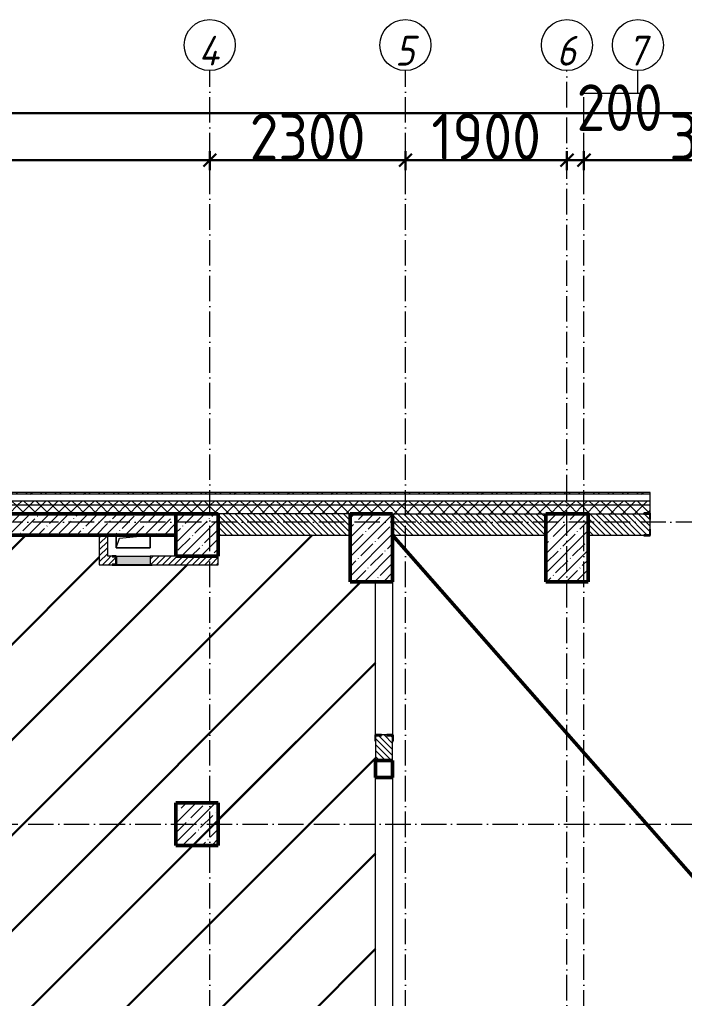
# Model space of a CAD drawing. Header units: millimetres. Extents: x -17017 to 628417, y -109036 to 199237.
# Drawn here: x 526723 to 534541, y -10535 to 977 of the extents above; entities that cross this region are included whole.
import ezdxf

# ---------------------------------------------------------------- set-up
doc = ezdxf.new("R2010")
doc.units = ezdxf.units.MM
doc.linetypes.add('50_200_ШТРИХ_1Т_ш5_п1_п1_', pattern=[700, 500, -100, 0, -100])
for name, color, linetype, lineweight in [('A-____-____-DIMS', 7, 'Continuous', 9), ('A-DETL-____-OTLN-1', 7, 'Continuous', 50), ('A-FLOR-____-OTLN', 7, 'Continuous', 9), ('A-GENM-____-MCUT', 7, 'Continuous', 25), ('A-GENM-____-OTLN', 7, 'Continuous', 9), ('A-GENM-____-OTLN-1', 7, 'Continuous', 25), ('A-GLAZ-____-OTLN', 7, 'Continuous', 9), ('A-WALL-____-MCUT', 7, 'Continuous', 13), ('A-WALL-____-MCUT-1', 7, 'Continuous', 9), ('A-WALL-____-MCUT-2', 7, 'Continuous', 50), ('A-WALL-____-PATT-1', 7, 'Continuous', 9), ('A-WALL-FNSH-MCUT-1', 7, 'Continuous', 9), ('I-WALL-____-OTLN', 7, 'Continuous', 9), ('S-COLS-____-MCUT', 7, 'Continuous', 50), ('S-COLS-____-OTLN', 7, 'Continuous', 9), ('S-GRID-____-IDEN', 7, 'Continuous', 9), ('S-GRID-____-OTLN', 7, 'Continuous', 9), ('S-GRID-____-OTLN-1', 7, '50_200_ШТРИХ_1Т_ш5_п1_п1_', 9), ('стяжа', 7, 'Continuous', 30)]:
    doc.layers.add(name, color=color, linetype=linetype, lineweight=lineweight)
doc.layers.add('A-GLAZ-____-OTLN-1', color=7, linetype='Continuous', lineweight=9, true_color=0xc0c0c0)
doc.styles.add('ISOCPEUR_I_9', font='isocpeui.ttf', dxfattribs={"width": 0.9, "height": 250})
doc.styles.add('СПДС', font='isocpeur.ttf', dxfattribs={"width": 0.9})
doc.dimstyles.new('ISO-2_5_0_9К_БОЛЬШОЙ_ОСИ', dxfattribs={"dimscale": 304.8, "dimtxt": 248.995294, "dimasz": 0.492126, "dimexe": 0.393701, "dimexo": 0, "dimgap": 0, "dimtad": 1, "dimdec": 0, "dimzin": 0, "dimdsep": 46, "dimtxsty": 'ISOCPEUR_I_9', "dimblk1": 'OBLIQUE', "dimblk2": 'OBLIQUE', "dimsah": 1, "dimcen": 0.09, "dimdle": 0.393701, "dimazin": 0, "dimtfac": 1, "dimtdec": 4, "dimtix": 1, "dimtmove": 0, "dimatfit": 3, "dimfxl": 1, "dimtvp": 1, "dimtolj": 1, "dimtzin": 0, "dimarcsym": 2})
doc.dimstyles.new('ISO-2_5_0_9К_БОЛЬШОЙ_ОСИ_1', dxfattribs={"dimscale": 304.8, "dimtxt": 248.995294, "dimasz": 0.492126, "dimexe": 0.393701, "dimexo": 0, "dimgap": 0, "dimtad": 1, "dimdec": 0, "dimzin": 0, "dimdsep": 46, "dimtxsty": 'ISOCPEUR_I_9', "dimblk1": 'OBLIQUE', "dimblk2": 'OBLIQUE', "dimsah": 1, "dimcen": 0.09, "dimdle": 0.393701, "dimazin": 0, "dimtfac": 1, "dimtdec": 4, "dimtix": 1, "dimtmove": 1, "dimatfit": 3, "dimfxl": 1, "dimtvp": 1, "dimtolj": 1, "dimtzin": 0, "dimarcsym": 2})
doc.dimstyles.new('ISO-2_5_0_9К_БОЛЬШОЙ_ОСИ_2', dxfattribs={"dimscale": 304.8, "dimtxt": 248.995294, "dimasz": 0.492126, "dimexe": 0.393701, "dimexo": 0, "dimgap": 0, "dimtad": 1, "dimdec": 0, "dimzin": 0, "dimdsep": 46, "dimtxsty": 'ISOCPEUR_I_9', "dimblk1": 'OBLIQUE', "dimblk2": 'OBLIQUE', "dimsah": 1, "dimcen": 0.09, "dimdle": 0.393701, "dimazin": 0, "dimtfac": 1, "dimtdec": 4, "dimtix": 1, "dimtmove": 2, "dimatfit": 3, "dimfxl": 1, "dimtvp": 1, "dimtolj": 1, "dimtzin": 0, "dimarcsym": 2})
pattern_1 = [(45, (239739.3, -3652.16), (-561.266, 561.266), [])]
pattern_2 = [(45, (523510, -90515.61), (-114.04925, 114.04925), []), (45, (523624.06, -90515.61), (-114.04925, 114.04925), [201.612, -40.322, 3.353, -36.97])]
pattern_3 = [(45, (523510.01, -90515.614), (-35.35534, 35.35534), [])]
pattern_4 = [(45, (523510.01, -90515.61), (-70.71068, 70.71068), []), (135, (523510.01, -90515.61), (-70.71068, -70.71068), [])]
pattern_5 = [(135, (523510.01, -90515.614), (-35.35534, -35.35534), [])]

# ---------------------------------------------------------------- blocks, each defined once
blk = doc.blocks.new('BSC_Колонна _Прямоугольная - 500х800-25984396-АР1_План отверстий 3 этажа в осях 1-64_Ю-ЯЯ')
at = {"layer": 'S-COLS-____-OTLN'}
h = blk.add_hatch(dxfattribs=at)
h.set_pattern_fill('FP_13', color=256, style=0, pattern_type=2)
h.set_pattern_definition([(45, (-9650, -85281.04), (-114.04925, 114.04925), []), (45, (-9535.95, -85281.04), (-114.04925, 114.04925), [201.613, -40.323, 3.353, -36.97])])
h.paths.add_polyline_path([(-250, -400), (250, -400), (250, 400), (-250, 400)], flags=0)
at = {"layer": 'S-COLS-____-MCUT'}
for p, q in [((250, 400), (-250, 400)), ((-250, 400), (-250, -400)), ((250, -400), (250, 400)), ((-250, -400), (250, -400))]:
    blk.add_line(p, q, dxfattribs=at)
blk = doc.blocks.new('BSC_Колонна _Прямоугольная - 500х500-V57-АР1_План отверстий 3 этажа в осях 1-64_Ю-ЯЯ')
at = {"layer": 'S-COLS-____-OTLN'}
h = blk.add_hatch(dxfattribs=at)
h.set_pattern_fill('FP_65', color=256, style=0, pattern_type=2)
h.set_pattern_definition([(45, (-5300, -82031.04), (-114.04925, 114.04925), []), (45, (-5185.95, -82031.04), (-114.04925, 114.04925), [201.613, -40.323, 3.353, -36.97])])
h.paths.add_polyline_path([(-250, -250), (250, -250), (250, 250), (-250, 250)], flags=0)
at = {"layer": 'S-COLS-____-MCUT'}
for p, q in [((250, 250), (-250, 250)), ((-250, 250), (-250, -250)), ((250, -250), (250, 250)), ((-250, -250), (250, -250))]:
    blk.add_line(p, q, dxfattribs=at)
blk = doc.blocks.new('BSC_Колонна _Прямоугольная - 500х800-V91-АР1_План отверстий 3 этажа в осях 1-64_Ю-ЯЯ')
at = {"layer": 'S-COLS-____-OTLN'}
h = blk.add_hatch(dxfattribs=at)
h.set_pattern_fill('FP_96', color=256, style=0, pattern_type=2)
h.set_pattern_definition([(45, (-7350, -85281.04), (-114.04925, 114.04925), []), (45, (-7235.95, -85281.04), (-114.04925, 114.04925), [201.613, -40.323, 3.353, -36.97])])
h.paths.add_polyline_path([(-250, -400), (250, -400), (250, 400), (-250, 400)], flags=0)
at = {"layer": 'S-COLS-____-MCUT'}
for p, q in [((250, 400), (-250, 400)), ((-250, 400), (-250, -400)), ((250, -400), (250, 400)), ((-250, -400), (250, -400))]:
    blk.add_line(p, q, dxfattribs=at)
blk = doc.blocks.new('Фахверк_СКБ_Уголок - 250_3380-27498580-АР1_План отверстий 3 этажа в осях 1-64_Ю-ЯЯ')
at = {"layer": 'A-GENM-____-MCUT'}
for p, q in [((200, 181), (125, 181)), ((125, 181), (125, 106)), ((131, 106), (131, 175)), ((131, 175), (200, 175)), ((200, 175), (200, 181)), ((125, 106), (131, 106)), ((131, -6), (125, -6)), ((125, -6), (125, -81)), ((125, -81), (200, -81)), ((131, -75), (131, -6)), ((200, -75), (131, -75)), ((200, -81), (200, -75))]:
    blk.add_line(p, q, dxfattribs=at)
blk = doc.blocks.new('AR_Отверстие Ниша - Лючок-32405342-АР1_План отверстий 3 этажа в осях 1-64_Ю-ЯЯ')
at = {"layer": 'A-GLAZ-____-OTLN'}
blk.add_hatch(color=256, dxfattribs=at).paths.add_polyline_path([(-200, 50), (-200, -50), (200, -50), (200, 50)], flags=0)
for p, q in [((-200, 50), (200, 50)), ((-200, -50), (-200, 50)), ((200, -50), (-200, -50))]:
    blk.add_line(p, q, dxfattribs=at)
blk = doc.blocks.new('Л_Общий_Лючок - Лючок-29759355-АР1_План отверстий 3 этажа в осях 1-64_Ю-ЯЯ')
at = {"layer": 'A-GLAZ-____-OTLN-1'}
blk.add_hatch(color=256, dxfattribs=at).paths.add_polyline_path([(-3, -6), (424, -6), (424, 0), (-24, 0), (-24, -6)], flags=0)
at = {"layer": 'A-GLAZ-____-OTLN'}
for p, q in [((-24, 0), (-24, -6)), ((424, 0), (424, -6)), ((-24, -6), (424, -6))]:
    blk.add_line(p, q, dxfattribs=at)
blk = doc.blocks.new('154_Фахверк_СКБ_Швеллер - Тип_100_3960-28331862-АР1_План отверстий 3 этажа в осях 1-64_Ю-ЯЯ')
at = {"layer": 'A-GENM-____-MCUT'}
for p, q in [((175, 50), (125, 50)), ((125, 50), (125, -50)), ((128, 47), (175, 47)), ((128, -47), (128, 47)), ((175, 47), (175, 50)), ((125, -50), (175, -50)), ((175, -47), (128, -47)), ((175, -50), (175, -47))]:
    blk.add_line(p, q, dxfattribs=at)
blk = doc.blocks.new('AR_Отверстие прямоугольное _в плите_ - AR_Отверстие прямоугольное _в плите_-30459225-АР1_План отверстий 3 этажа в осях 1-64_Ю-ЯЯ')
at = {"layer": 'A-GENM-____-OTLN'}
for p, q in [((-200, 75), (-200, -75)), ((-200, -75), (-163, 37)), ((-163, 37), (200, 75)), ((200, -75), (200, 75)), ((-200, -75), (200, -75))]:
    blk.add_line(p, q, dxfattribs=at)
blk = doc.blocks.new('BSC_Колонна _Прямоугольная1 - 200х200 _металл_-35216022-АР1_План отверстий 3 этажа в осях 1-64_Ю-ЯЯ')
at = {"layer": 'S-COLS-____-MCUT'}
for p, q in [((100, 100), (-100, 100)), ((-100, 100), (-100, -100)), ((100, -100), (100, 100)), ((-100, -100), (100, -100))]:
    blk.add_line(p, q, dxfattribs=at)
blk = doc.blocks.new('Фахверк_СКБ_Уголок - 200_3960-28268576-АР1_План отверстий 3 этажа в осях 1-64_Ю-ЯЯ')
at = {"layer": 'A-GENM-____-MCUT'}
for p, q in [((200, 156), (125, 156)), ((125, 156), (125, 81)), ((131, 81), (131, 150)), ((131, 150), (200, 150)), ((200, 150), (200, 156)), ((125, 81), (131, 81)), ((131, 19), (125, 19)), ((125, 19), (125, -56)), ((131, -50), (131, 19)), ((125, -56), (200, -56)), ((200, -50), (131, -50)), ((200, -56), (200, -50))]:
    blk.add_line(p, q, dxfattribs=at)
blk = doc.blocks.new('Ось сетки - Круг_Ø6_00__ISO-2_5_0_9K_-25732049-АР1_План отверстий 3 этажа в осях 1-64_Ю-ЯЯ')
at = {"layer": 'S-GRID-____-IDEN'}
blk.add_circle((0, 0), 3, dxfattribs=at)
blk = doc.blocks.new('_Oblique')
at = {"color": 0, "linetype": 'ByBlock', "lineweight": -2}
blk.add_line((-0.5, -0.5), (0.5, 0.5), dxfattribs=at)
blk = doc.blocks.new('*D2814')
at = {"layer": 'A-____-____-DIMS', "color": 0, "lineweight": -2, "transparency": 16777216}
for p, q in [((281421, 3083), (281421, 2857)), ((289221, 3083), (289221, 2857)), ((281301, 2977), (289341, 2977))]:
    blk.add_line(p, q, dxfattribs=at)
at = {"layer": 'Defpoints', "color": 0, "transparency": 16777216}
for p in [(281421, 3083), (289221, 3083), (289221, 2977)]:
    blk.add_point(p, dxfattribs=at)
at = {"layer": 'A-____-____-DIMS', "color": 0, "lineweight": -2, "transparency": 16777216, "xscale": 150, "yscale": 150, "zscale": 150, "rotation": 180}
blk.add_blockref('_Oblique', (281421, 2977), dxfattribs=at)
at = {"layer": 'A-____-____-DIMS', "color": 0, "lineweight": -2, "transparency": 16777216, "xscale": 150, "yscale": 150, "zscale": 150}
blk.add_blockref('_Oblique', (289221, 2977), dxfattribs=at)
at = {"layer": 'A-____-____-DIMS', "color": 0, "transparency": 16777216, "insert": (285321, 3251), "char_height": 548.6, "attachment_point": 5, "style": 'СПДС'}
blk.add_mtext('\\A1;7800', dxfattribs=at)
blk = doc.blocks.new('*D2815')
at = {"layer": 'A-____-____-DIMS', "color": 0, "lineweight": -2, "transparency": 16777216}
for p, q in [((289221, 3083), (289221, 2857)), ((291521, 3083), (291521, 2857)), ((289101, 2977), (291641, 2977))]:
    blk.add_line(p, q, dxfattribs=at)
at = {"layer": 'Defpoints', "color": 0, "transparency": 16777216}
for p in [(289221, 3083), (291521, 3083), (291521, 2977)]:
    blk.add_point(p, dxfattribs=at)
at = {"layer": 'A-____-____-DIMS', "color": 0, "lineweight": -2, "transparency": 16777216, "xscale": 150, "yscale": 150, "zscale": 150, "rotation": 180}
blk.add_blockref('_Oblique', (289221, 2977), dxfattribs=at)
at = {"layer": 'A-____-____-DIMS', "color": 0, "lineweight": -2, "transparency": 16777216, "xscale": 150, "yscale": 150, "zscale": 150}
blk.add_blockref('_Oblique', (291521, 2977), dxfattribs=at)
at = {"layer": 'A-____-____-DIMS', "color": 0, "transparency": 16777216, "insert": (290371, 3251), "char_height": 548.6, "attachment_point": 5, "style": 'СПДС'}
blk.add_mtext('\\A1;2300', dxfattribs=at)
blk = doc.blocks.new('*D2816')
at = {"layer": 'A-____-____-DIMS', "color": 0, "lineweight": -2, "transparency": 16777216}
for p, q in [((291521, 3083), (291521, 2857)), ((293421, 3083), (293421, 2857)), ((291401, 2977), (293541, 2977))]:
    blk.add_line(p, q, dxfattribs=at)
at = {"layer": 'Defpoints', "color": 0, "transparency": 16777216}
for p in [(291521, 3083), (293421, 3083), (293421, 2977)]:
    blk.add_point(p, dxfattribs=at)
at = {"layer": 'A-____-____-DIMS', "color": 0, "lineweight": -2, "transparency": 16777216, "xscale": 150, "yscale": 150, "zscale": 150, "rotation": 180}
blk.add_blockref('_Oblique', (291521, 2977), dxfattribs=at)
at = {"layer": 'A-____-____-DIMS', "color": 0, "lineweight": -2, "transparency": 16777216, "xscale": 150, "yscale": 150, "zscale": 150}
blk.add_blockref('_Oblique', (293421, 2977), dxfattribs=at)
at = {"layer": 'A-____-____-DIMS', "color": 0, "transparency": 16777216, "insert": (292471, 3251), "char_height": 548.6, "attachment_point": 5, "style": 'СПДС'}
blk.add_mtext('\\A1;1900', dxfattribs=at)
blk = doc.blocks.new('*D2817')
at = {"layer": 'A-____-____-DIMS', "color": 0, "lineweight": -2, "transparency": 16777216}
for p, q in [((293421, 3083), (293421, 2857)), ((293621, 3083), (293621, 2857)), ((293301, 2977), (293741, 2977))]:
    blk.add_line(p, q, dxfattribs=at)
at = {"layer": 'Defpoints', "color": 0, "transparency": 16777216}
for p in [(293421, 3083), (293621, 3083), (293621, 2977)]:
    blk.add_point(p, dxfattribs=at)
at = {"layer": 'A-____-____-DIMS', "color": 0, "lineweight": -2, "transparency": 16777216, "xscale": 150, "yscale": 150, "zscale": 150, "rotation": 180}
blk.add_blockref('_Oblique', (293421, 2977), dxfattribs=at)
at = {"layer": 'A-____-____-DIMS', "color": 0, "lineweight": -2, "transparency": 16777216, "xscale": 150, "yscale": 150, "zscale": 150}
blk.add_blockref('_Oblique', (293621, 2977), dxfattribs=at)
at = {"layer": 'A-____-____-DIMS', "color": 0, "transparency": 16777216, "insert": (293534, 3868), "char_height": 548.6, "attachment_point": 1, "line_spacing_factor": 1.149209, "style": 'СПДС'}
blk.add_mtext('\\A1;200', dxfattribs=at)
blk = doc.blocks.new('*D2818')
at = {"layer": 'A-____-____-DIMS', "color": 0, "lineweight": -2, "transparency": 16777216}
for p, q in [((293621, 3083), (293621, 2857)), ((297021, 3083), (297021, 2857)), ((293501, 2977), (297141, 2977))]:
    blk.add_line(p, q, dxfattribs=at)
at = {"layer": 'Defpoints', "color": 0, "transparency": 16777216}
for p in [(293621, 3083), (297021, 3083), (297021, 2977)]:
    blk.add_point(p, dxfattribs=at)
at = {"layer": 'A-____-____-DIMS', "color": 0, "lineweight": -2, "transparency": 16777216, "xscale": 150, "yscale": 150, "zscale": 150, "rotation": 180}
blk.add_blockref('_Oblique', (293621, 2977), dxfattribs=at)
at = {"layer": 'A-____-____-DIMS', "color": 0, "lineweight": -2, "transparency": 16777216, "xscale": 150, "yscale": 150, "zscale": 150}
blk.add_blockref('_Oblique', (297021, 2977), dxfattribs=at)
at = {"layer": 'A-____-____-DIMS', "color": 0, "transparency": 16777216, "insert": (295321, 3251), "char_height": 548.6, "attachment_point": 5, "style": 'СПДС'}
blk.add_mtext('\\A1;3400', dxfattribs=at)
blk = doc.blocks.new('*D2853')
at = {"layer": 'A-____-____-DIMS', "color": 0, "lineweight": -2, "transparency": 16777216}
for p, q in [((281421, 3635), (281421, 3409)), ((384921, 3635), (384921, 3409)), ((281301, 3529), (332155, 3529)), ((385041, 3529), (334032, 3529))]:
    blk.add_line(p, q, dxfattribs=at)
at = {"layer": 'Defpoints', "color": 0, "transparency": 16777216}
for p in [(281421, 3635), (384921, 3635), (384921, 3529)]:
    blk.add_point(p, dxfattribs=at)
at = {"layer": 'A-____-____-DIMS', "color": 0, "lineweight": -2, "transparency": 16777216, "xscale": 150, "yscale": 150, "zscale": 150, "rotation": 180}
blk.add_blockref('_Oblique', (281421, 3529), dxfattribs=at)
at = {"layer": 'A-____-____-DIMS', "color": 0, "lineweight": -2, "transparency": 16777216, "xscale": 150, "yscale": 150, "zscale": 150}
blk.add_blockref('_Oblique', (384921, 3529), dxfattribs=at)
at = {"layer": 'A-____-____-DIMS', "color": 0, "transparency": 16777216, "insert": (332155, 4055), "char_height": 548.6, "attachment_point": 1, "line_spacing_factor": 1.149209, "style": 'СПДС'}
blk.add_mtext('\\A1;103500', dxfattribs=at)
blk = doc.blocks.new('3эт')
at = {"layer": 'S-GRID-____-OTLN-1', "color": 251, "ltscale": 0.6, "true_color": 0x636466}
for p, q in [((289220.7, -33971.9), (289220.7, 4029.4)), ((291520.7, -33971.9), (291520.7, 4029.4)), ((293420.7, -33791.8), (293420.7, 4029.4)), ((294255.7, 3765.1), (294255.7, 4029.4)), ((293620.7, -33971.9), (293620.7, 3765.1)), ((293620.7, 3765.1), (294255.7, 3765.1)), ((387845.1, -1282.4), (279101.9, -1282.4)), ((279101.9, -4832.4), (387845.1, -4832.4))]:
    blk.add_line(p, q, dxfattribs=at)
at = {"layer": 'S-GRID-____-IDEN', "xscale": 99.99999999999993, "yscale": 99.99999999999993, "zscale": 99.99999999999993}
for p in [(289220.7, 4329.4), (291520.7, 4329.4), (293420.7, 4329.4), (294255.7, 4329.4)]:
    blk.add_blockref('Ось сетки - Круг_Ø6_00__ISO-2_5_0_9K_-25732049-АР1_План отверстий 3 этажа в осях 1-64_Ю-ЯЯ', p, dxfattribs=at)
at = {"layer": 'S-GRID-____-IDEN', "char_height": 350, "attachment_point": 1, "style": 'ISOCPEUR_I_9'}
for s, insert, width in [('\\fISOCPEUR|b0|i1|c204|p34|;\\W.9;4', (289090, 4438.2), 223.671), ('\\fISOCPEUR|b0|i1|c204|p34|;\\W.9;5', (291399, 4438.2), 202.025), ('\\fISOCPEUR|b0|i1|c204|p34|;\\W.9;6', (293299, 4438.2), 202.025), ('\\fISOCPEUR|b0|i1|c204|p34|;\\W.9;7', (294134, 4438.2), 202.025)]:
    blk.add_mtext(s, dxfattribs=dict(at, insert=insert, width=width))
at = {"layer": 'A-____-____-DIMS'}
for base, p1, p2, dimstyle, override, picture, middle in [((384920.7, 3529.2), (281420.7, 3635.3), (384920.7, 3635.3), 'ISO-2_5_0_9К_БОЛЬШОЙ_ОСИ_2', {"dimtxt": 1.8, "dimpost": '<>', "dimtxsty": 'СПДС', "dimfxl": 103500}, '*D2853', (333093.6, 3689.2)), ((293620.7, 2977), (293420.7, 3083.1), (293620.7, 3083.1), 'ISO-2_5_0_9К_БОЛЬШОЙ_ОСИ_1', {"dimtxt": 1.8, "dimpost": '<>', "dimtxsty": 'СПДС', "dimfxl": 200}, '*D2817', (294003.2, 3136.9))]:
    dim = blk.add_linear_dim(base=base, p1=p1, p2=p2, dimstyle=dimstyle, override=override, dxfattribs=at)
    dim.commit()
    dim.dimension.update_dxf_attribs({"geometry": picture, "text_midpoint": middle, "dimtype": 160})
for base, p1, p2, override, picture, middle in [((289220.7, 2977), (281420.7, 3083.1), (289220.7, 3083.1), {"dimtxt": 1.8, "dimpost": '<>', "dimtxsty": 'СПДС', "dimfxl": 7800}, '*D2814', (285320.7, 3251.3)), ((291520.7, 2977), (289220.7, 3083.1), (291520.7, 3083.1), {"dimtxt": 1.8, "dimpost": '<>', "dimtxsty": 'СПДС', "dimfxl": 2300}, '*D2815', (290370.7, 3251.3)), ((293420.7, 2977), (291520.7, 3083.1), (293420.7, 3083.1), {"dimtxt": 1.8, "dimpost": '<>', "dimtxsty": 'СПДС', "dimfxl": 1900}, '*D2816', (292470.7, 3251.3)), ((297020.7, 2977), (293620.7, 3083.1), (297020.7, 3083.1), {"dimtxt": 1.8, "dimpost": '<>', "dimtxsty": 'СПДС', "dimfxl": 3400}, '*D2818', (295320.7, 3251.3))]:
    dim = blk.add_linear_dim(base=base, p1=p1, p2=p2, dimstyle='ISO-2_5_0_9К_БОЛЬШОЙ_ОСИ', override=override, dxfattribs=at)
    dim.commit()
    dim.dimension.update_dxf_attribs({"geometry": picture, "text_midpoint": middle})

msp = doc.modelspace()

# ---------------------------------------------------------------- hatches: boundary and pattern name
at = {"layer": 'A-WALL-____-PATT-1'}
h = msp.add_hatch(dxfattribs=at)
h.set_pattern_fill('FP_6', color=256, style=0, pattern_type=2)
h.set_pattern_definition([(45, (523510.01, -90515.61), (-85.53659, 85.53659), []), (45, (523567.03, -90515.61), (-85.53659, 85.53659), [])])
h.paths.add_polyline_path([(547379, -4605), (547379, -4585), (547360, -4585), (547360, -4605)], flags=0)
h.paths.add_polyline_path([(547210, -4605), (547210, -4585), (543640, -4585), (543640, -4605), (544706, -4605)], flags=0)
h.paths.add_polyline_path([(534140, -4605), (534140, -4585), (520830, -4585), (520830, -4605), (530566, -4605)], flags=0)
h = msp.add_hatch(dxfattribs=at)
h.set_pattern_fill('FP_4', color=256, style=0, pattern_type=2)
h.set_pattern_definition(pattern_4)
h.paths.add_polyline_path([(544706, -4735), (547360, -4735), (547360, -4685), (543640, -4685), (543640, -4735)], flags=0)
h.paths.add_polyline_path([(534140, -4735), (534140, -4685), (520960, -4685), (520960, -4735), (530566, -4735)], flags=0)
h = msp.add_hatch(dxfattribs=at)
h.set_pattern_fill('FP_4', color=256, style=0, pattern_type=2)
h.set_pattern_definition(pattern_4)
h.paths.add_polyline_path([(547360, -4835), (547360, -4735), (543640, -4735), (543640, -4829), (543715, -4829), (543715, -4835), (544706, -4835)], flags=0)
h.paths.add_polyline_path([(534065, -4835), (534065, -4829), (534140, -4829), (534140, -4735), (521060, -4735), (521060, -4835), (533410, -4835)], flags=0)
h = msp.add_hatch(dxfattribs=at)
h.set_pattern_fill('FP_12', color=256, style=0, pattern_type=2)
h.set_pattern_definition(pattern_2)
h.paths.add_polyline_path([(528560, -5085), (528560, -4835), (521560, -4835), (521560, -5085), (523496, -5085)], flags=0)
h = msp.add_hatch(dxfattribs=at)
h.set_pattern_fill('FP_9', color=256, style=0, pattern_type=2)
h.set_pattern_definition(pattern_5)
h.paths.add_polyline_path([(529060, -5085), (530610, -5085), (530610, -4835), (529060, -4835)], flags=0)
h = msp.add_hatch(dxfattribs=at)
h.set_pattern_fill('FP_9', color=256, style=0, pattern_type=2)
h.set_pattern_definition(pattern_5)
h.paths.add_polyline_path([(532910, -5085), (532910, -4835), (531110, -4835), (531110, -5085)], flags=0)
h = msp.add_hatch(dxfattribs=at)
h.set_pattern_fill('FP_9', color=256, style=0, pattern_type=2)
h.set_pattern_definition(pattern_5)
h.paths.add_polyline_path([(534134, -5085), (534134, -5016), (534140, -5016), (534140, -4904), (534134, -4904), (534134, -4835), (533410, -4835), (533410, -5085), (534065, -5085)], flags=0)
h = msp.add_hatch(dxfattribs=at)
h.set_pattern_fill('FP_8', color=256, style=0, pattern_type=2)
h.set_pattern_definition(pattern_3)
h.paths.add_polyline_path([(527760, -5435), (527760, -5085), (527660, -5085), (527660, -5435)], flags=0)
h = msp.add_hatch(dxfattribs=at)
h.set_pattern_fill('FP_8', color=256, style=0, pattern_type=2)
h.set_pattern_definition(pattern_3)
h.paths.add_polyline_path([(527810, -5435), (527810, -5432), (527857, -5432), (527857, -5338), (527810, -5338), (527810, -5335), (527760, -5335), (527760, -5435)], flags=0)
h.paths.add_polyline_path([(529060, -5435), (529060, -5335), (528260, -5335), (528260, -5435)], flags=0)
h = msp.add_hatch(dxfattribs=at)
h.set_pattern_fill('FP_9', color=256, style=0, pattern_type=2)
h.set_pattern_definition(pattern_5)
h.paths.add_polyline_path([(531110, -7735), (531110, -7441), (531041, -7441), (531041, -7435), (530979, -7435), (530979, -7441), (530910, -7441), (530910, -7735)], flags=0)
at = {"layer": 'S-COLS-____-OTLN'}
h = msp.add_hatch(dxfattribs=at)
h.set_pattern_fill('FP_12', color=256, style=0, pattern_type=2)
h.set_pattern_definition(pattern_2)
h.paths.add_polyline_path([(529060, -5335), (529060, -4835), (528560, -4835), (528560, -5335)], flags=0)
at = {"layer": 'стяжа'}
h = msp.add_hatch(dxfattribs=at)
h.set_pattern_fill('ANSI31', color=5, scale=250)
h.set_pattern_definition(pattern_1)
h.paths.add_polyline_path([(598216, -23935), (597950, -23935), (597950, -23335), (597710, -23335), (597710, -22835), (598010, -22835), (598010, -20635), (597410, -20635), (597410, -20385), (592710, -20385), (592710, -20635), (592210, -20635), (592010, -20635), (592010, -21085), (591890, -21085), (591864, -21085), (591864, -21091), (591316, -21091), (590410, -21085), (590410, -20635), (587760, -20635), (587760, -21135), (587260, -21135), (587260, -22835), (587760, -22835), (587760, -23335), (587260, -23335), (586760, -23335), (585460, -23335), (584460, -23335), (583460, -23335), (582961, -23335), (582761, -23335), (582310, -23335), (580610, -23335), (580610, -24035), (580664, -24035), (580710, -24035), (580710, -24135), (581410, -24135), (581410, -24127), (581456, -24127), (581456, -24135), (581410, -24135), (580710, -24135), (580664, -24135), (580335, -24135), (579435, -24135), (579160, -24135), (579160, -23335), (577810, -23335), (577311, -23335), (577111, -23335), (576660, -23335), (576310, -23335), (576310, -23935), (576210, -23935), (576160, -23935), (575060, -23935), (574760, -23935), (573810, -23935), (573710, -23935), (573710, -23335), (573710, -23085), (573510, -23085), (573510, -22985), (571060, -22985), (569260, -22985), (569260, -22735), (568760, -22735), (568710, -22735), (567860, -22735), (567860, -22985), (568410, -22985), (568410, -23085), (568210, -23085), (568210, -22985), (567860, -22985), (566060, -22985), (566060, -23335), (565460, -23335), (565460, -23085), (565260, -23085), (565260, -22985), (564735, -22985), (564735, -22991), (564660, -22991), (564660, -22985), (562860, -22985), (562860, -22991), (562760, -22991), (562760, -23335), (562160, -23335), (562160, -23085), (561960, -23085), (561960, -22985), (561535, -22985), (561535, -22991), (561460, -22991), (559660, -22985), (559660, -22991), (559510, -22991), (559510, -23335), (558910, -23335), (558910, -23085), (558710, -23085), (558710, -22985), (558335, -22985), (558335, -22991), (558260, -22991), (556460, -22985), (556460, -22991), (556385, -22991), (555910, -22985), (555910, -23335), (555310, -23335), (555310, -22985), (555135, -22985), (555135, -22991), (555060, -22991), (553260, -22985), (553260, -22991), (553185, -22991), (552960, -22987), (552960, -23085), (552760, -23085), (552760, -23335), (552160, -23335), (552160, -23085), (551958, -23085), (551958, -22991), (551860, -22991), (550060, -22985), (550060, -22991), (549985, -22991), (547210, -22985), (547210, -23335), (546610, -23335), (546610, -23035), (546510, -23035), (546510, -22835), (541810, -22835), (541810, -23035), (541710, -23035), (541710, -23335), (541210, -23335), (541210, -23035), (541110, -23035), (541110, -22835), (537110, -22835), (537110, -23035), (537010, -23035), (537010, -23335), (536510, -23335), (536510, -23035), (536410, -23035), (536410, -22835), (533510, -22835), (533510, -23035), (533410, -23035), (533410, -23335), (532910, -23335), (532910, -23035), (532810, -23035), (532810, -22835), (531710, -22835), (531710, -23035), (530910, -23035), (530910, -22235), (531110, -22235), (531110, -16485), (530910, -16485), (530910, -15885), (530910, -15685), (531110, -15685), (531110, -13885), (531041, -13885), (531041, -13879), (531110, -13879), (531110, -13810), (531110, -13585), (530910, -13585), (530910, -13385), (530910, -7935), (530910, -7735), (530910, -7510), (530904, -7510), (530904, -7435), (530910, -5635), (530610, -5635), (530610, -5085), (529060, -5085), (529060, -5335), (529060, -5435), (528284, -5435), (528284, -5441), (527836, -5441), (527660, -5435), (527660, -5085), (521560, -5085), (521560, -5335), (521410, -5335), (521410, -5535), (521310, -5535), (521310, -5660), (521316, -5660), (521316, -5735), (521310, -7535), (521316, -7535), (521316, -7610), (521312, -8035), (521410, -8035), (521410, -8235), (521560, -8235), (521560, -8735), (521310, -8735), (521310, -10535), (521316, -10535), (521316, -10610), (521310, -11660), (521316, -11660), (521316, -11735), (521310, -13535), (521316, -13535), (521316, -13685), (521560, -13685), (523760, -13685), (523760, -13285), (526210, -13285), (526760, -13285), (526810, -13285), (526910, -13285), (526910, -13685), (528560, -13685), (529060, -13685), (529510, -13685), (530410, -13685), (530410, -13885), (529510, -13885), (529060, -13885), (529060, -14185), (529060, -15235), (529060, -15735), (529060, -15985), (529060, -17485), (529060, -19110), (529066, -19110), (529066, -19185), (529060, -19215), (529060, -19190), (528860, -19190), (528860, -20080), (529066, -20080), (529066, -20160), (529060, -20735), (528560, -20735), (528560, -20860), (528566, -20860), (528566, -20935), (528560, -21335), (528560, -22185), (528560, -22635), (528566, -22635), (528566, -22710), (528560, -22835), (529060, -22835), (529060, -23335), (529060, -23660), (529066, -23660), (529066, -23806), (529060, -23835), (529060, -24785), (529060, -25435), (529066, -25435), (529066, -25510), (529060, -28485), (529310, -28485), (530910, -28485), (531110, -28485), (531110, -27335), (531360, -27335), (532460, -27335), (532860, -27335), (533960, -27335), (534760, -27335), (536360, -27335), (536810, -27335), (537415, -27335), (537415, -27329), (537490, -27329), (537496, -27329), (537565, -27329), (538415, -27334), (538415, -27329), (538484, -27329), (538490, -27329), (538565, -27329), (539785, -27335), (539785, -27329), (539860, -27329), (539866, -27329), (539935, -27329), (541010, -27335), (541010, -27329), (541085, -27329), (541210, -27335), (541710, -27335), (542110, -27335), (542435, -27335), (542435, -27329), (542510, -27329), (542516, -27329), (542585, -27329), (542710, -27335), (543410, -27335), (544210, -27335), (544710, -27335), (544710, -26885), (544964, -26885), (545010, -26885), (545710, -26885), (545756, -26885), (545935, -26885), (546385, -26885), (547010, -26885), (547210, -26885), (547210, -27085), (547210, -27085), (547210, -27335), (548385, -27335), (548385, -27329), (548460, -27329), (548466, -27329), (548535, -27329), (549160, -27335), (549160, -27329), (549235, -27329), (549335, -27335), (549335, -27329), (549410, -27329), (549410, -27335), (550110, -27335), (550110, -27329), (550210, -27329), (550210, -27335), (550710, -27335), (550735, -27333), (550735, -27329), (550810, -27329), (550810, -27335), (551040, -27335), (551510, -27335), (551510, -27329), (551585, -27329), (551685, -27335), (551685, -27329), (551760, -27329), (551760, -27335), (551960, -27335), (552385, -27335), (552385, -27329), (552454, -27329), (552460, -27329), (552535, -27329), (553210, -27335), (553710, -27335), (554035, -27335), (554035, -27329), (554110, -27329), (554915, -27335), (555615, -27335), (555735, -27335), (555735, -27329), (555804, -27329), (555810, -27329), (555885, -27329), (556260, -27335), (556360, -27335), (556560, -27335), (556960, -27335), (559210, -27335), (559710, -27335), (560035, -27335), (560035, -27329), (560110, -27329), (560910, -27335), (561410, -27335), (561735, -27335), (561735, -27329), (561804, -27329), (561810, -27329), (561885, -27329), (562210, -27335), (562710, -27335), (566110, -27335), (567112, -27335), (567612, -27335), (567810, -27335), (568210, -27335), (568210, -27835), (568710, -27835), (568710, -31260), (568716, -31260), (568760, -31260), (568760, -31329), (568710, -31379), (568710, -34835), (568760, -34835), (569260, -34835), (569260, -34985), (569460, -34985), (569285, -35010), (569260, -35085), (569260, -35335), (569604, -35335), (569604, -35266), (569610, -35154), (569610, -35335), (571410, -35335), (571410, -35266), (571410, -35154), (571410, -35079), (571485, -35079), (571760, -35085), (571760, -34835), (572260, -34835), (572260, -34985), (572460, -34985), (572285, -35010), (572260, -35085), (572260, -35335), (572604, -35335), (572604, -35266), (572610, -35154), (572610, -35335), (574410, -35335), (574410, -35266), (574410, -35154), (574410, -35079), (574485, -35079), (575535, -35085), (575535, -35079), (575610, -35079), (577410, -35085), (577410, -35079), (577560, -35079), (577560, -34985), (577760, -34985), (577760, -34835), (577910, -34835), (577910, -31410), (577904, -31410), (577904, -31335), (577906, -30085), (577360, -30085), (577360, -29985), (577360, -29935), (577360, -29485), (577360, -28185), (573760, -28185), (573360, -28185), (573310, -28185), (573160, -28185), (573160, -27535), (572260, -27535), (572260, -27835), (571760, -27835), (571760, -27535), (571435, -27535), (571435, -27541), (571360, -27541), (571354, -27541), (571285, -27541), (570945, -27535), (570095, -27535), (569660, -27535), (569660, -27541), (569585, -27541), (569260, -27535), (569654, -27535), (569654, -27404), (569660, -27404), (569660, -27535), (570095, -27535), (570095, -27335), (569585, -27335), (569585, -27329), (569660, -27329), (570095, -27335), (570945, -27335), (571285, -27335), (571285, -27329), (571354, -27329), (571360, -27329), (571435, -27329), (571760, -27335), (572260, -27335), (573885, -27335), (573885, -27329), (573960, -27329), (573966, -27329), (574120, -27329), (574120, -27335), (574520, -27335), (574660, -27335), (574660, -27329), (574735, -27329), (574885, -27335), (574885, -27329), (574960, -27329), (575090, -27335), (575490, -27335), (575660, -27335), (575660, -27329), (575735, -27329), (575885, -27335), (575885, -27329), (575960, -27329), (575960, -27335), (576660, -27335), (576660, -27329), (576735, -27329), (576885, -27335), (576885, -27329), (576960, -27329), (577660, -27335), (577660, -27329), (577760, -27329), (577760, -27335), (578260, -27335), (578585, -27335), (578585, -27329), (578660, -27329), (579010, -27335), (579860, -27335), (580285, -27335), (580285, -27329), (580354, -27329), (580360, -27329), (580435, -27329), (580760, -27335), (581260, -27335), (581760, -27335), (582260, -27335), (583985, -27335), (583985, -27329), (584060, -27329), (584066, -27329), (584090, -27335), (584065, -27335), (584065, -27495), (584066, -27535), (585855, -27535), (585855, -27375), (585854, -27335), (585785, -27335), (585785, -27329), (585854, -27329), (585860, -27329), (585935, -27329), (586760, -27335), (587260, -27335), (587785, -27335), (587785, -27329), (587860, -27329), (587866, -27329), (587935, -27329), (588585, -27335), (588835, -27335), (588935, -27335), (588935, -27329), (589004, -27329), (589010, -27329), (589085, -27329), (590210, -27335), (590660, -27335), (592260, -27335), (592760, -27335), (595085, -27335), (595085, -27329), (595160, -27329), (595166, -27329), (595235, -27329), (596760, -27335), (596760, -27329), (596835, -27329), (597950, -27335), (597950, -26035), (598210, -26035)])
h = msp.add_hatch(dxfattribs=at)
h.set_pattern_fill('ANSI31', color=5, scale=250)
h.set_pattern_definition(pattern_1)
h.paths.add_polyline_path([(530910, -7935), (530910, -7735), (530910, -7510), (530904, -7510), (530904, -7435), (530910, -5635), (530610, -5635), (530610, -5085), (529060, -5085), (529060, -5335), (529060, -5435), (528284, -5435), (528284, -5441), (527836, -5441), (527810, -5435), (527660, -5435), (527660, -5085), (521560, -5085), (521560, -5335), (521410, -5335), (521410, -5535), (521310, -5535), (521310, -5660), (521316, -5660), (521316, -5735), (521310, -7535), (521316, -7535), (521316, -7610), (521312, -8035), (521410, -8035), (521410, -8235), (521560, -8235), (521560, -8735), (521310, -8735), (521310, -10535), (521316, -10535), (521316, -10610), (521310, -11660), (521316, -11660), (521316, -11735), (521310, -13535), (521316, -13535), (521316, -13610), (521310, -13685), (521560, -13685), (523760, -13685), (523760, -13285), (526210, -13285), (526760, -13285), (526810, -13285), (526910, -13285), (526910, -13685), (528560, -13685), (529060, -13685), (529510, -13685), (530410, -13685), (530760, -13685), (530760, -13679), (530835, -13679), (530910, -13685), (530910, -13585), (530910, -13385)])
h.paths.add_polyline_path([(528560, -8735), (528560, -8235), (529060, -8235), (529060, -8735)], flags=16)

# ---------------------------------------------------------------- linework, layer by layer
at = {"layer": 'A-DETL-____-OTLN-1'}
msp.add_line((531110, -5085), (540682, -15985), dxfattribs=at)
at = {"layer": 'A-FLOR-____-OTLN'}
for p, q in [((527860, -5235), (527860, -5085)), ((528260, -5085), (528260, -5235)), ((528260, -5235), (527860, -5235))]:
    msp.add_line(p, q, dxfattribs=at)
at = {"layer": 'A-WALL-____-MCUT'}
for p, q in [((534140, -4605), (520830, -4605)), ((534140, -4829), (534140, -4605)), ((530610, -4835), (528560, -4835)), ((529060, -4835), (529060, -5085)), ((531110, -4835), (532910, -4835)), ((533410, -4835), (534065, -4835)), ((534140, -5016), (534140, -4904)), ((529060, -5085), (530610, -5085)), ((531110, -5085), (532910, -5085)), ((533410, -5085), (534065, -5085)), ((531041, -7435), (530979, -7435)), ((530910, -7510), (530910, -7735)), ((531110, -7735), (531110, -7510))]:
    msp.add_line(p, q, dxfattribs=at)
at = {"layer": 'A-WALL-____-MCUT-1'}
for p, q in [((534140, -4685), (520910, -4685)), ((534140, -4735), (520960, -4735))]:
    msp.add_line(p, q, dxfattribs=at)
at = {"layer": 'A-WALL-____-MCUT-2'}
for p, q in [((528560, -4835), (521560, -4835)), ((528560, -5085), (528560, -4835)), ((521560, -5085), (528560, -5085))]:
    msp.add_line(p, q, dxfattribs=at)
at = {"layer": 'A-WALL-FNSH-MCUT-1'}
for p, q in [((534140, -4585), (520810, -4585)), ((534140, -4605), (534140, -4585)), ((527660, -5085), (527660, -5435)), ((527760, -5335), (527760, -5085)), ((527810, -5335), (527760, -5335)), ((529060, -5335), (528260, -5335)), ((529060, -5435), (529060, -5335)), ((527660, -5435), (527810, -5435)), ((528260, -5435), (529060, -5435))]:
    msp.add_line(p, q, dxfattribs=at)
at = {"layer": 'I-WALL-____-OTLN'}
for p, q in [((530910, -7435), (530910, -5635)), ((531110, -5635), (531110, -7435)), ((530910, -13385), (530910, -7935)), ((531110, -7935), (531110, -13385))]:
    msp.add_line(p, q, dxfattribs=at)
at = {"layer": 'S-COLS-____-MCUT'}
for p, q in [((529060, -4835), (528560, -4835)), ((528560, -4835), (528560, -5335)), ((529060, -5335), (529060, -4835)), ((528560, -5335), (529060, -5335))]:
    msp.add_line(p, q, dxfattribs=at)
at = {"layer": 'S-GRID-____-OTLN'}
msp.add_line((533360, 113), (534020, 113), dxfattribs=at)

# ---------------------------------------------------------------- block references
at = {"layer": 'A-GENM-____-OTLN'}
msp.add_blockref('AR_Отверстие прямоугольное _в плите_ - AR_Отверстие прямоугольное _в плите_-30459225-АР1_План отверстий 3 этажа в осях 1-64_Ю-ЯЯ', (528060, -5160), dxfattribs=at)
at = {"layer": 'A-GENM-____-OTLN-1'}
for name, p, rotation in [('Фахверк_СКБ_Уголок - 250_3380-27498580-АР1_План отверстий 3 этажа в осях 1-64_Ю-ЯЯ', (534265, -4910), 180), ('154_Фахверк_СКБ_Швеллер - Тип_100_3960-28331862-АР1_План отверстий 3 этажа в осях 1-64_Ю-ЯЯ', (527985, -5385), 180), ('Фахверк_СКБ_Уголок - 200_3960-28268576-АР1_План отверстий 3 этажа в осях 1-64_Ю-ЯЯ', (530960, -7310), 269.9999999999999)]:
    msp.add_blockref(name, p, dxfattribs=dict(at, rotation=rotation))
at = {"layer": 'A-GLAZ-____-OTLN', "rotation": 180}
msp.add_blockref('AR_Отверстие Ниша - Лючок-32405342-АР1_План отверстий 3 этажа в осях 1-64_Ю-ЯЯ', (528060, -5385), dxfattribs=at)
at = {"layer": 'A-GLAZ-____-OTLN'}
msp.add_blockref('Л_Общий_Лючок - Лючок-29759355-АР1_План отверстий 3 этажа в осях 1-64_Ю-ЯЯ', (527860, -5435), dxfattribs=at)
at = {"layer": 'S-COLS-____-OTLN'}
for name, p in [('BSC_Колонна _Прямоугольная - 500х800-V91-АР1_План отверстий 3 этажа в осях 1-64_Ю-ЯЯ', (530860, -5235)), ('BSC_Колонна _Прямоугольная - 500х800-25984396-АР1_План отверстий 3 этажа в осях 1-64_Ю-ЯЯ', (533160, -5235)), ('BSC_Колонна _Прямоугольная - 500х500-V57-АР1_План отверстий 3 этажа в осях 1-64_Ю-ЯЯ', (528810, -8485))]:
    msp.add_blockref(name, p, dxfattribs=at)
at = {"layer": 'S-COLS-____-OTLN', "rotation": 270.0000000000001}
msp.add_blockref('BSC_Колонна _Прямоугольная1 - 200х200 _металл_-35216022-АР1_План отверстий 3 этажа в осях 1-64_Ю-ЯЯ', (531010, -7835), dxfattribs=at)
at = {"layer": 'стяжа'}
msp.add_blockref('3эт', (239739, -3652), dxfattribs=at)

doc.saveas('drawing.dxf')
